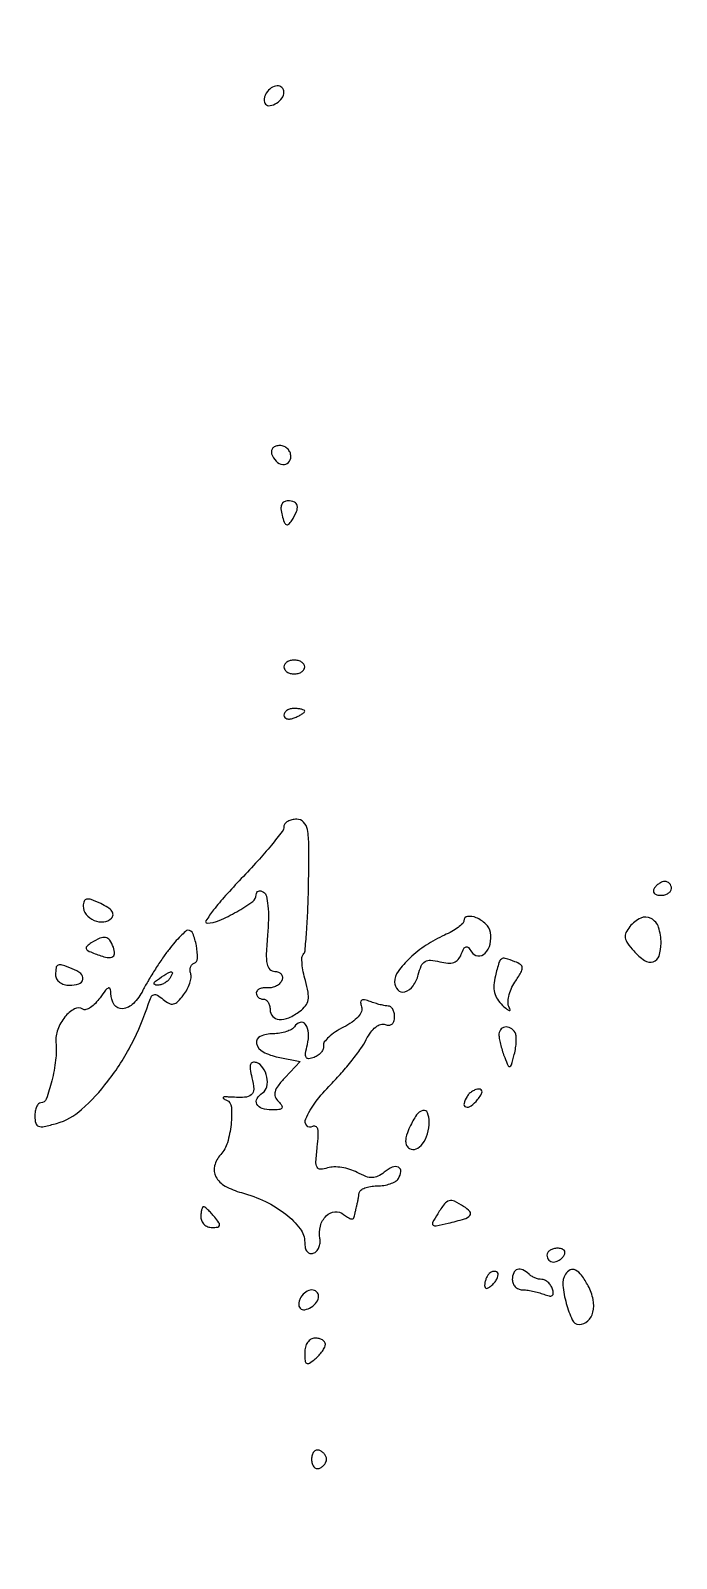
# Model space of a CAD drawing. Extents: x 0 to 4160, y 0 to 3120.
# Drawn here: x 3531.4 to 3624.7, y 2457.2 to 2678 of the extents above; entities that cross this region are included whole.
import ezdxf

# ---------------------------------------------------------------- set-up
doc = ezdxf.new("R2010")
doc.units = 0

msp = doc.modelspace()

# ---------------------------------------------------------------- linework, layer by layer
for points in [[(4159.499279, 606.274193, 0.000001), (4159.667734, 974.478125, 0.000057), (4159.806661, 1380.08378, 0.000034), (4159.883999, 1862.25), (4160, 3120), (3296.563358, 3120), (2433.126717, 3120)], [(757.647081, 3119.740147, 0.000002), (520.492565, 3119.487217, 0.4139)], [(1964.75, 0.149832, 0.000016), (2717.930904, 0.232101, 0.000028), (3351.473438, 0.357111)]]:
    msp.add_lwpolyline(points, format="xyb")
for points in [[(3565.458881, 2668.933469, 0.055289), (3565.246476, 2668.485906, 0.063671), (3565.150101, 2668.023485, 0.073797), (3565.178227, 2667.616664, 0.143229), (3565.333333, 2667.333333, 0.245171), (3566.010153, 2667.120596, 0.09984), (3566.935284, 2667.48511, 0.089687), (3567.724195, 2668.224864, 0.161033), (3568, 2669.059017, 0.206886), (3567.714394, 2669.719722, 0.203785), (3567.034956, 2669.969816, 0.139607), (3566.163143, 2669.674324, 0.103622)], [(3566.229167, 2616.8125, 0.113253), (3566.877068, 2615.749304, 0.165501), (3567.846361, 2615.257027, 0.244413), (3568.653027, 2615.540134, 0.190724), (3569, 2616.416667, 0.099038), (3568.879125, 2617.020927, 0.097945), (3568.534896, 2617.534896, 0.097945), (3568.020927, 2617.879125, 0.099038), (3567.416667, 2618, 0.077096), (3566.841384, 2617.910766, 0.119977), (3566.414714, 2617.651172, 0.144529), (3566.204183, 2617.264262, 0.134046)], [(3567.732357, 2607.915465, 0.021889), (3568.041, 2606.916114, 0.185328), (3568.342121, 2606.565654, 0.331312), (3568.68304, 2606.61557, 0.055202), (3569.123425, 2607.165465, 0.035799), (3569.816553, 2608.454371, 0.152827), (3569.918622, 2609.311477, 0.253517), (3569.507829, 2609.818069, 0.098536), (3568.59362, 2610, 0.122534), (3568.02454, 2609.858411, 0.174563), (3567.677468, 2609.476351, 0.118851), (3567.576513, 2608.831152, 0.043627)], [(3568, 2586, 0.148195), (3568.115568, 2585.618646, 0.098894), (3568.440625, 2585.29375, 0.082425), (3568.926543, 2585.074694, 0.064853), (3569.5, 2585, 0.064853), (3570.073457, 2585.074694, 0.082425), (3570.559375, 2585.29375, 0.098894), (3570.884432, 2585.618646, 0.148195), (3571, 2586, 0.148195), (3570.884432, 2586.381354, 0.098894), (3570.559375, 2586.70625, 0.082425), (3570.073457, 2586.925306, 0.064853), (3569.5, 2587, 0.064853), (3568.926543, 2586.925306, 0.082425), (3568.440625, 2586.70625, 0.098894), (3568.115568, 2586.381354, 0.148195)], [(3568, 2579.031385, 0.184534), (3568.122486, 2578.710807, 0.147206), (3568.440625, 2578.516384, 0.100118), (3568.925634, 2578.488865, 0.055937), (3569.5, 2578.638374, 0.02136), (3570.074558, 2578.887494, 0.030395), (3570.559375, 2579.160341, 0.030693), (3570.912889, 2579.420671, 0.222225), (3571, 2579.606989, 0.289661), (3570.903916, 2579.758929, 0.046727), (3570.559375, 2579.884553, 0.039339), (3570.074824, 2579.971531, 0.024748), (3569.5, 2580, 0.062722), (3568.926468, 2579.92777, 0.08088), (3568.440625, 2579.715469, 0.098158), (3568.115494, 2579.400789, 0.152681)], [(3568, 2562.913446, -0.166263), (3567.770631, 2562.242738, -0.007118), (3566.190938, 2560.262118, -0.011522), (3564.201151, 2557.949661, -0.007886), (3561.841493, 2555.413446, 0.009216), (3559.563396, 2552.951801, 0.017729), (3557.846946, 2550.88395, 0.01722), (3556.721503, 2549.317174, 0.599183), (3556.891152, 2549, 0.101605), (3558.661398, 2549.363483, 0.029133), (3561.178817, 2550.621033, 0.023938), (3563.492442, 2552.102024, 0.243004), (3564, 2553.084697, -0.12121), (3564.083931, 2553.425832, -0.187449), (3564.309801, 2553.623024, -0.151643), (3564.651266, 2553.638785, -0.074816), (3565.054642, 2553.46623, -0.201142), (3565.463279, 2552.894119, -0.031702), (3565.68816, 2551.499416, -0.029021), (3565.759586, 2549.642867, -0.016704), (3565.641036, 2547.407213, 0.010377), (3565.455373, 2544.582242, 0.058284), (3565.563429, 2543.074844, 0.145392), (3565.963151, 2542.300935, 0.204084), (3566.669728, 2542, -0.087667), (3567.20767, 2541.904951, -0.130627), (3567.597408, 2541.632812, -0.144542), (3567.776323, 2541.226025, -0.117132), (3567.725705, 2540.75, -0.110135), (3567.433752, 2540.2828, -0.075877), (3566.931829, 2539.907986, -0.070813), (3566.303134, 2539.679515, -0.073015), (3565.642371, 2539.638889, 0.052114), (3565.013873, 2539.626463, 0.076266), (3564.482447, 2539.475868, 0.101034), (3564.127186, 2539.216973, 0.18705), (3564, 2538.888889, 0.111732), (3564.076733, 2538.549795, 0.100101), (3564.29375, 2538.261111, 0.094518), (3564.618175, 2538.067449, 0.087646), (3565, 2538, -0.148195), (3565.381354, 2537.884432, -0.098894), (3565.70625, 2537.559375, -0.082425), (3565.925306, 2537.073457, -0.064853), (3566, 2536.5, 0.182139), (3566.374827, 2535.505175, 0.200699), (3567.295758, 2535.055757, 0.119343), (3568.696416, 2535.310192, 0.054419), (3570.315269, 2536.25, 0.069974), (3571.117358, 2537.034695, 0.120984), (3571.492201, 2537.883538, 0.08861), (3571.490294, 2538.994937, 0.02554), (3571.097792, 2540.674727, -0.021445), (3570.792309, 2541.935444, -0.028955), (3570.632166, 2543.097474, -0.028949), (3570.612227, 2544.039009, -0.189389), (3570.797582, 2544.464249, 0.174689), (3571.048173, 2544.997213, 0.004485), (3571.275607, 2547.677463, 0.009011), (3571.45987, 2550.869532, 0.005968), (3571.561569, 2554.539522, 0.004333), (3571.601578, 2560.172342, 0.044246), (3571.391946, 2562.495367, 0.146945), (3570.841756, 2563.577865, 0.204991), (3569.855381, 2564, 0.056627), (3569.145697, 2563.919368, 0.076025), (3568.545018, 2563.680825, 0.095169), (3568.142323, 2563.327956, 0.166895)], [(3621.5, 2554, 0.139169), (3621.392057, 2553.620352, 0.191142), (3621.521475, 2553.29375, 0.138808), (3621.889346, 2553.073267, 0.066118), (3622.440983, 2553, 0.062283), (3623.037096, 2553.074545, 0.080552), (3623.542039, 2553.29375, 0.097988), (3623.879982, 2553.618621, 0.153634), (3624, 2554, 0.092995), (3623.928382, 2554.381732, 0.096318), (3623.723586, 2554.70625, 0.099231), (3623.418051, 2554.923444, 0.105429), (3623.059017, 2555, 0.089642), (3622.653442, 2554.926698, 0.053229), (3622.2129, 2554.70625, 0.051032), (3621.806203, 2554.382515, 0.06081)], [(3539, 2551.447176, 0.170291), (3539.421082, 2550.246672, 0.123523), (3540.557636, 2549.382114, 0.124759), (3541.958447, 2549.161412, 0.175116), (3543.094343, 2549.694343, 0.188118), (3543.307383, 2550.179838, 0.171699), (3543.146083, 2550.704133, 0.093256), (3542.550951, 2551.254432, 0.033206), (3541.527126, 2551.805687, 0.016012), (3540.15586, 2552.378198, 0.126775), (3539.477771, 2552.453969, 0.279702), (3539.122464, 2552.162872, 0.084939)], [(3594, 2549.317436, -0.203877), (3593.831259, 2548.920807, -0.032725), (3593.173928, 2548.366149, -0.031681), (3592.264827, 2547.780723, -0.023019), (3591.187841, 2547.24344, 0.042842), (3588.568191, 2545.804314, 0.042126), (3586.216206, 2543.932573, 0.044721), (3584.507666, 2542.004214, 0.160263), (3584, 2540.461045, 0.191595), (3584.451709, 2539.325506, 0.285553), (3585.4556, 2539.061361, 0.160503), (3586.661556, 2539.917401, 0.097633), (3587.414013, 2541.513425, -0.039572), (3587.849573, 2542.806056, -0.155774), (3588.392641, 2543.433835, -0.15854), (3589.19287, 2543.624664, -0.041408), (3590.513104, 2543.407355, 0.040573), (3591.702918, 2543.209476, 0.104003), (3592.564794, 2543.316514, 0.132348), (3593.184663, 2543.735141, 0.087027), (3593.629846, 2544.477776, -0.026665), (3593.997597, 2545.301884, -0.216902), (3594.313173, 2545.552192, -0.280942), (3594.65173, 2545.445837, -0.041292), (3595.097523, 2544.842205, 0.230629), (3596.028449, 2544.253503, 0.230446), (3597.066284, 2544.623459, 0.13743), (3597.799804, 2545.959051, 0.105221), (3597.832297, 2547.632297, 0.155075), (3597.177896, 2548.836022, 0.087944), (3595.786201, 2549.767254, 0.1391), (3594.541674, 2549.939902, 0.374183)], [(3617.984433, 2548.481242, 0.06142), (3617.42626, 2547.61049, 0.152011), (3617.317433, 2546.868547, 0.116492), (3617.64467, 2546.067931, 0.028912), (3618.538995, 2544.956911, 0.060687), (3620.104572, 2543.600306, 0.221261), (3621.370199, 2543.399593, 0.253356), (3622.219151, 2544.230235, 0.075148), (3622.5, 2546.088317, 0.079503), (3622.133406, 2548.379285, 0.193915), (3621.051205, 2549.663028, 0.235967), (3619.556827, 2549.698669, 0.110056)], [(3551.394671, 2545.194671, 0.015472), (3550.468895, 2543.931032, 0.008751), (3549.422344, 2542.34698, 0.008729), (3548.422027, 2540.71134, 0.014178), (3547.636785, 2539.284411, -0.075842), (3546.252493, 2537.370239, -0.175646), (3544.6752, 2536.616972, -0.280186), (3543.485725, 2537.189449, -0.144971), (3543, 2538.829495, 0.064672), (3542.915114, 2539.483037, 0.449865), (3542.660768, 2539.611273, 0.13372), (3542.230008, 2539.287624, 0.012391), (3541.431578, 2538.205776, -0.038341), (3540.762248, 2537.390917, -0.055582), (3540.047976, 2536.794834, -0.071159), (3539.397429, 2536.486725, -0.216756), (3538.923907, 2536.547028, 0.271697), (3537.720754, 2536.574692, 0.096382), (3536.352036, 2535.42238, 0.079686), (3535.308097, 2533.598353, 0.112479), (3535.053692, 2531.749879, -0.051736), (3535.012379, 2529.189601, -0.03114), (3534.462748, 2526.199274, -0.024345), (3533.667095, 2523.55917, -0.317408), (3532.875, 2523, 0.206563), (3532.540515, 2522.855656, 0.082786), (3532.257031, 2522.433005, 0.063126), (3532.064241, 2521.808723, 0.043388), (3532, 2521.069806, 0.064019), (3532.129443, 2520.062976, 0.255629), (3532.541564, 2519.626114, 0.133887), (3533.355353, 2519.587184, 0.015228), (3535.156327, 2520.044834, 0.112899), (3538.769299, 2522.038099, 0.046985), (3542.579874, 2526.145693, 0.043348), (3545.990259, 2531.497387, 0.043208), (3548.431129, 2537.362624, -0.035722), (3548.805732, 2538.302119, -0.213786), (3549.199439, 2538.632888, -0.21088), (3549.712109, 2538.561604, -0.034738), (3550.543089, 2537.964239, 0.05236), (3551.393973, 2537.396864, 0.175665), (3552.04743, 2537.307647, 0.145793), (3552.683528, 2537.656503, 0.03263), (3553.503098, 2538.601615, 0.040145), (3554.023564, 2539.415596, 0.041968), (3554.398411, 2540.290558, 0.045723), (3554.586803, 2541.097009, 0.119405), (3554.52802, 2541.685392, -0.075797), (3554.438361, 2542.161973, -0.089736), (3554.504208, 2542.614992, -0.101536), (3554.712519, 2542.974041, -0.128867), (3555.03066, 2543.185392, 0.321892), (3555.523274, 2543.878493, 0.045383), (3555.345936, 2545.727002, 0.045684), (3554.839265, 2547.504709, 0.333882), (3554.133369, 2547.944671, 0.162374), (3553.782691, 2547.792642, 0.014113), (3553.067612, 2547.114035, 0.017399), (3552.247252, 2546.230865, 0.012631)], [(3540.166154, 2546.123851, 0.038367), (3539.546388, 2545.660796, 0.274684), (3539.434782, 2545.319776, 0.222828), (3539.677792, 2545.005596, 0.026892), (3540.497942, 2544.639163, 0.024028), (3542.213432, 2544.073789, 0.141514), (3543.150766, 2544.083958, 0.321112), (3543.518348, 2544.560171, 0.100927), (3543.361626, 2545.5, 0.05797), (3542.835852, 2546.504472, 0.1975), (3542.231595, 2546.902773, 0.156998), (3541.422823, 2546.80636, 0.03373)], [(3598.550186, 2541.343936, 0.045597), (3598.347256, 2540.043283, 0.075633), (3598.443906, 2538.93945, 0.081861), (3598.853404, 2537.975395, 0.063156), (3599.582645, 2537.093936, 0.015244), (3600.203553, 2536.546062, 0.098614), (3600.569052, 2536.348324, 0.561854), (3600.679561, 2536.446127, 0.083806), (3600.554671, 2536.793976, -0.131897), (3600.385331, 2537.458161, -0.052126), (3600.496084, 2538.402114, -0.046849), (3600.837522, 2539.451439, -0.042983), (3601.376208, 2540.451414, 0.013697), (3602.242439, 2541.855912, 0.131695), (3602.423635, 2542.527909, 0.248433), (3602.180556, 2542.988599, 0.058031), (3601.380617, 2543.407438, 0.019366), (3599.977654, 2543.884355, 0.233855), (3599.432031, 2543.790414, 0.166234), (3599.072801, 2543.277951, 0.009008)], [(3535, 2541.5, 0.130775), (3535.153209, 2540.924246, 0.10214), (3535.583333, 2540.4375, 0.08892), (3536.230589, 2540.111864, 0.072314), (3537, 2540, 0.07973), (3538.375605, 2540.220756, 0.276633), (3538.941099, 2540.874973, 0.272501), (3538.634558, 2541.691681, 0.07847), (3537.418213, 2542.393011, 0.013436), (3535.951151, 2542.9112, 0.168163), (3535.370956, 2542.899279, 0.274596), (3535.075161, 2542.534289, 0.036287)], [(3551.5, 2541, -0.075854), (3551.175433, 2540.618541, -0.054031), (3550.713662, 2540.298248, -0.053889), (3550.192374, 2540.083483, -0.074131), (3549.690983, 2540.015313, -0.102799), (3549.327599, 2540.095709, -0.37991), (3549.239151, 2540.292684, -0.147021), (3549.445888, 2540.597454, -0.027275), (3550, 2541, -0.008108), (3551.281145, 2541.798791, -0.136158), (3551.758161, 2541.931144, -0.541951), (3551.886554, 2541.734105, -0.034464)], [(3579.215973, 2536.90935, -0.18085), (3579.199562, 2536.223991, -0.08508), (3578.728484, 2535.458267, -0.061658), (3577.845117, 2534.6735, -0.034151), (3576.602423, 2533.937145, 0.029015), (3575.430356, 2533.258793, 0.040378), (3574.475486, 2532.512519, 0.045998), (3573.837059, 2531.805934, 0.213185), (3573.718381, 2531.282001, -0.137892), (3573.682789, 2530.819029, -0.081391), (3573.408598, 2530.332512, -0.070627), (3572.944782, 2529.896818, -0.061758), (3572.357136, 2529.583552, -0.062493), (3571.589951, 2529.39452, -0.310849), (3571.218092, 2529.590958, -0.16371), (3571.12739, 2530.162087, -0.019717), (3571.392425, 2531.427411, 0.074749), (3571.554287, 2533.096324, 0.145038), (3571.110673, 2534.347999, 0.310701), (3570.32727, 2534.624795, 0.19086), (3569.510081, 2534.016312, -0.129267), (3569.099109, 2533.625614, -0.045839), (3568.349436, 2533.298542, -0.041761), (3567.421397, 2533.075066, -0.038227), (3566.440983, 2533, 0.103875), (3564.583597, 2532.609918, 0.355996), (3564.061246, 2531.588609, 0.223777), (3564.978189, 2530.386292, 0.070505), (3567.166514, 2529.616697), (3570.333028, 2528.983394), (3568.173514, 2526.684697, 0.024313), (3567.147873, 2525.480694, 0.097031), (3566.716539, 2524.617705, 0.160183), (3566.750924, 2523.89624, 0.105415), (3567.207, 2523.193, -0.045129), (3567.705572, 2522.595276, -0.338635), (3567.688977, 2522.25, -0.199746), (3567.289261, 2522.044214, -0.020287), (3566.2, 2522, -0.076562), (3564.84072, 2522.209367, -0.197495), (3564.092753, 2522.833799, -0.265096), (3564.119825, 2523.652079, -0.116999), (3564.910933, 2524.444954, 0.206385), (3565.531932, 2525.333149, 0.101194), (3565.533919, 2526.73988, 0.096029), (3564.97412, 2528.094952, 0.168008), (3564.021496, 2528.826168, 0.135285), (3563.468841, 2528.855382, 0.273951), (3563.161367, 2528.568419, 0.112372), (3563.119117, 2527.880108, 0.020854), (3563.377921, 2526.630377, -0.045155), (3563.636411, 2524.983159, -0.241529), (3563.286224, 2524.174294, -0.167753), (3562.308062, 2523.810758, -0.020739), (3560, 2523.852421, 0.015227), (3559.38599, 2523.870275, 0.255414), (3559.213673, 2523.775797, 0.430702), (3559.249197, 2523.63325, 0.023222), (3559.710938, 2523.400591, -0.277731), (3560.408228, 2522.400117, -0.043494), (3560.357914, 2519.892073, -0.045361), (3559.829132, 2517.251682, -0.113452), (3558.867763, 2515.55, 0.121377), (3557.974705, 2513.90988, 0.191152), (3558.165281, 2512.338661, 0.142512), (3559.499264, 2510.994422, 0.060844), (3561.869453, 2510.035153, -0.046251), (3565.334, 2508.748977, -0.054859), (3568.294902, 2506.902876, -0.064053), (3570.335951, 2504.82202, -0.163383), (3571, 2502.844087, 0.055993), (3571.0868, 2502.071418, 0.112352), (3571.351072, 2501.520825, 0.159402), (3571.756343, 2501.253339, 0.152059), (3572.25, 2501.27041, 0.122421), (3572.703766, 2501.567705, 0.084354), (3573.041493, 2502.084477, 0.076207), (3573.214147, 2502.737638, 0.071388), (3573.189127, 2503.427932, -0.110168), (3573.261817, 2505.213542, -0.131397), (3574.098685, 2506.67031, -0.172994), (3575.365061, 2507.274973, -0.201563), (3576.632679, 2506.889886, 0.030058), (3577.166279, 2506.49868, 0.06053), (3577.635068, 2506.271294, 0.108884), (3577.966469, 2506.233421, 0.328475), (3578.125, 2506.377555, -0.005224), (3578.190159, 2506.685326, -0.002016), (3578.286719, 2507.110907, -0.001996), (3578.395124, 2507.571535, -0.002463), (3578.5, 2508, 0.009327), (3578.604845, 2508.455312, 0.005581), (3578.713281, 2509, 0.005586), (3578.809146, 2509.544816, 0.009662), (3578.875, 2510, -0.204142), (3579.098196, 2510.383475, -0.067435), (3579.68032, 2510.70625, -0.054141), (3580.497333, 2510.926599, -0.038834), (3581.440983, 2511, 0.040047), (3582.423672, 2511.078834, 0.042837), (3583.358553, 2511.313294, 0.046982), (3584.116995, 2511.656769, 0.12517), (3584.541119, 2512.066531, 0.11022), (3584.896115, 2513.089509, 0.326261), (3584.54997, 2513.699314, 0.21214), (3583.645867, 2513.704459, 0.070198), (3582.490077, 2512.991765, -0.055894), (3581.589544, 2512.400408, -0.115467), (3580.776148, 2512.201817, -0.095328), (3579.857044, 2512.36957, -0.030205), (3578.585071, 2512.954472, 0.047249), (3577.545553, 2513.390263, 0.038024), (3576.364029, 2513.662587, 0.039352), (3575.223953, 2513.744649, 0.075273), (3574.319517, 2513.601411, -0.064484), (3573.290442, 2513.415701, -0.299141), (3572.794916, 2513.707094, -0.132178), (3572.631902, 2514.532265, -0.012107), (3572.825697, 2516.632684, 0.015777), (3572.965363, 2518.278352, 0.071775), (3572.878989, 2519.233459, 0.227742), (3572.57941, 2519.60291, 0.254061), (3572.125339, 2519.577464, -0.375962), (3571.288409, 2519.717386, -0.281142), (3571.153456, 2520.69065, -0.058815), (3572.562256, 2523.106995, -0.03339), (3574.777211, 2525.673023, 0.014811), (3576.322256, 2527.334061, 0.012905), (3577.841148, 2529.160187, 0.013085), (3579.129187, 2530.883563, 0.036977), (3579.903466, 2532.170167, -0.04138), (3580.541916, 2533.210259, -0.06779), (3581.25937, 2533.952202, -0.09025), (3581.977921, 2534.332513, -0.169904), (3582.626254, 2534.313178, 0.098953), (3583.176581, 2534.219196, 0.160881), (3583.618296, 2534.379009, 0.147794), (3583.902554, 2534.784719, 0.079591), (3584, 2535.393011, 0.05519), (3583.931939, 2536.007741, 0.074784), (3583.730275, 2536.527947, 0.09425), (3583.432117, 2536.876904, 0.170574), (3583.081787, 2537, -0.046537), (3582.613854, 2537.043647, -0.014763), (3581.928568, 2537.193684, -0.014597), (3581.170539, 2537.406951, -0.015742), (3580.445338, 2537.65935, 0.034405), (3579.666008, 2537.898397, 0.196635), (3579.247364, 2537.831062, 0.282829), (3579.08814, 2537.518956, 0.06368)], [(3599.070285, 2532.75, 0.035929), (3599.149297, 2532.136073, 0.013704), (3599.343677, 2531.295418, 0.013489), (3599.605497, 2530.390414, 0.016107), (3599.902281, 2529.553552, 0.010411), (3600.39528, 2528.367156, 0.380298), (3600.642724, 2528.253875, 0.253174), (3600.874143, 2528.489035, 0.006419), (3601.283759, 2529.977093, 0.0262), (3601.483387, 2530.945028, 0.029238), (3601.571427, 2531.893671, 0.030437), (3601.549821, 2532.700504, 0.117016), (3601.392745, 2533.173541, 0.12466), (3600.719803, 2533.825004, 0.177202), (3599.906943, 2533.964853, 0.206511), (3599.282676, 2533.548964, 0.159325)], [(3594.458881, 2523.933469, 0.076926), (3594.02789, 2522.914147, 0.400869), (3594.301483, 2522.431883, 0.241841), (3595.038793, 2522.567819, 0.055352), (3595.979944, 2523.475834, 0.030483), (3596.451416, 2524.120064, 0.110288), (3596.625144, 2524.594311, 0.256649), (3596.514408, 2524.878966, 0.176123), (3596.181462, 2525, 0.085443), (3595.725942, 2524.921585, 0.053409), (3595.23679, 2524.686706, 0.051744), (3594.789875, 2524.341444, 0.0641)], [(3586.198225, 2519.535711, 0.026833), (3585.736545, 2518.358934, 0.07631), (3585.58977, 2517.492957, 0.120644), (3585.733913, 2516.861884, 0.13902), (3586.149513, 2516.407596, 0.247454), (3587.090822, 2516.343098, 0.13032), (3588.030147, 2517.096389, 0.089107), (3588.733477, 2518.523334, 0.067967), (3588.984687, 2520.25, 0.092601), (3588.749689, 2521.571971, 0.382447), (3588.088688, 2521.915782, 0.184192), (3587.1617, 2521.260637, 0.040956)], [(3590.216388, 2506.974885, 0.015184), (3589.492892, 2505.734054, 0.346775), (3589.558189, 2505.353856, 0.237607), (3589.999115, 2505.233461, 0.008884), (3591.725841, 2505.615561, 0.011723), (3594.073161, 2506.237455, 0.136116), (3594.874374, 2506.731998, 0.392206), (3594.8742, 2507.288427, 0.064847), (3593.97104, 2508.03906, 0.028823), (3592.624385, 2508.785771, 0.18322), (3591.858637, 2508.85197, 0.163628), (3591.192853, 2508.395928, 0.021904)], [(3556, 2506.5, 0.107348), (3556.124301, 2505.927707, 0.099536), (3556.476593, 2505.440625, 0.095788), (3557.003059, 2505.114059, 0.091307), (3557.622445, 2505, 0.035496), (3558.434686, 2505.057736, 0.304492), (3558.691858, 2505.28931, 0.217533), (3558.618371, 2505.689039, 0.020633), (3558, 2506.5, 0.013852), (3557.495645, 2507.074554, 0.019119), (3557.00989, 2507.559375, 0.016008), (3556.587584, 2507.925448, 0.172217), (3556.377555, 2508, 0.294983), (3556.231422, 2507.90557, 0.044235), (3556.110907, 2507.559375, 0.037907), (3556.027334, 2507.07485, 0.023761)], [(3606, 2501, 0.092995), (3606.071618, 2500.618268, 0.096318), (3606.276414, 2500.29375, 0.099231), (3606.581949, 2500.076556, 0.105429), (3606.940983, 2500, 0.089642), (3607.346558, 2500.073302, 0.053229), (3607.7871, 2500.29375, 0.051032), (3608.193797, 2500.617485, 0.06081), (3608.5, 2501, 0.139169), (3608.607943, 2501.379648, 0.191142), (3608.478525, 2501.70625, 0.138808), (3608.110654, 2501.926733, 0.066118), (3607.559017, 2502, 0.062283), (3606.962904, 2501.925455, 0.080552), (3606.457961, 2501.70625, 0.097988), (3606.120018, 2501.381379, 0.153634)], [(3597.666667, 2498.333333, 0.063896), (3597.411277, 2498.002755, 0.039129), (3597.195833, 2497.558958, 0.038674), (3597.048893, 2497.07784, 0.054831), (3597, 2496.633333, 0.142677), (3597.093678, 2496.31173, 0.290264), (3597.322581, 2496.204271, 0.131573), (3597.693024, 2496.355562, 0.034019), (3598.183333, 2496.783333, 0.041736), (3598.5985, 2497.274266, 0.061283), (3598.867292, 2497.770833, 0.080535), (3598.959631, 2498.197768, 0.212536), (3598.85, 2498.483333, 0.128169), (3598.601612, 2498.629018, 0.100736), (3598.289271, 2498.652396, 0.089268), (3597.96028, 2498.549128, 0.075941)], [(3601, 2497.5, 0.093456), (3601.107966, 2496.927413, 0.096457), (3601.4166, 2496.440625, 0.099144), (3601.877082, 2496.11481, 0.104916), (3602.418213, 2496, -0.034882), (3603.083973, 2495.953498, -0.016935), (3603.924557, 2495.806316, -0.016706), (3604.793128, 2495.593197, -0.0231), (3605.554662, 2495.34065, 0.035117), (3606.33185, 2495.103469, 0.194125), (3606.755265, 2495.170707, 0.27933), (3606.920286, 2495.483808, 0.065602), (3606.803117, 2496.09065, 0.064365), (3606.542633, 2496.629474, 0.063845), (3606.153103, 2497.086004, 0.06963), (3605.699245, 2497.395088, 0.115215), (3605.25, 2497.5, -0.058206), (3604.780297, 2497.554865, -0.038959), (3604.264583, 2497.720313, -0.039065), (3603.783008, 2497.962764, -0.060298), (3603.416667, 2498.25, 0.082711), (3602.540837, 2498.875728, 0.191342), (3601.748662, 2498.937, 0.217202), (3601.198911, 2498.446324, 0.103961)], [(3608.678088, 2498.25, 0.15767), (3608.321229, 2496.637061, 0.042496), (3608.796268, 2494.026014, 0.040831), (3609.660423, 2491.632854, 0.293697), (3610.644884, 2491, 0.186831), (3611.90872, 2491.489328, 0.150973), (3612.652675, 2492.752365, 0.109106), (3612.680651, 2494.583836, 0.072456), (3611.963896, 2496.567461, 0.034103), (3611.008501, 2498.092773, 0.11799), (3610.12948, 2498.845486, 0.230592), (3609.351627, 2498.861038, 0.152931)], [(3570.458881, 2494.933469, 0.055289), (3570.246476, 2494.485906, 0.063671), (3570.150101, 2494.023485, 0.073797), (3570.178227, 2493.616664, 0.143229), (3570.333333, 2493.333333, 0.245171), (3571.010153, 2493.120596, 0.09984), (3571.935284, 2493.48511, 0.089687), (3572.724195, 2494.224864, 0.161033), (3573, 2495.059017, 0.206886), (3572.714394, 2495.719722, 0.203785), (3572.034956, 2495.969816, 0.139607), (3571.163143, 2495.674324, 0.103622)], [(3571, 2486.877555, 0.02153), (3571.04858, 2485.749908, 0.243483), (3571.280049, 2485.38379, 0.285199), (3571.682027, 2485.394365, 0.027702), (3572.5, 2486, 0.031583), (3573.074049, 2486.54111, 0.034151), (3573.559375, 2487.136985, 0.036411), (3573.899069, 2487.700558, 0.117955), (3574, 2488.122445, 0.167044), (3573.884944, 2488.457225, 0.095133), (3573.559375, 2488.742218, 0.075975), (3573.073753, 2488.93488, 0.056567), (3572.5, 2489, 0.132926), (3571.911399, 2488.840705, 0.107148), (3571.426683, 2488.396259, 0.089651), (3571.108268, 2487.713548, 0.064485)], [(3572, 2471.5, 0.064908), (3572.079656, 2470.888977, 0.107546), (3572.315781, 2470.428177, 0.143818), (3572.666526, 2470.189601, 0.159683), (3573.075, 2470.191667, 0.073624), (3573.485911, 2470.399741, 0.066918), (3573.834219, 2470.723802, 0.070382), (3574.069583, 2471.110048, 0.102038), (3574.15, 2471.5, 0.102038), (3574.069583, 2471.889952, 0.070382), (3573.834219, 2472.276198, 0.066918), (3573.485911, 2472.600259, 0.073624), (3573.075, 2472.808333, 0.159683), (3572.666526, 2472.810399, 0.143818), (3572.315781, 2472.571823, 0.107546), (3572.079656, 2472.111023, 0.064908)]]:
    msp.add_lwpolyline(points, format="xyb", close=True)

doc.saveas('drawing.dxf')
